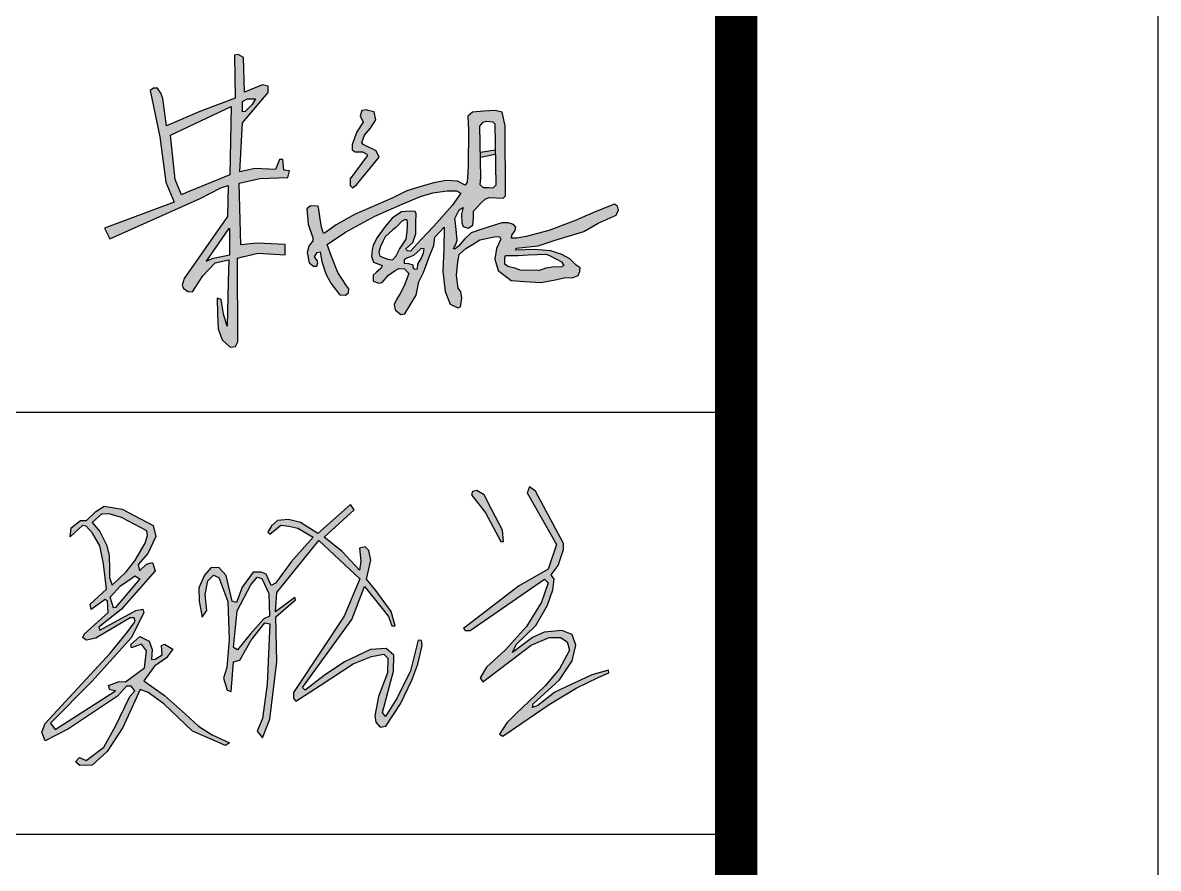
# Model space of a CAD drawing. Extents: x 33088 to 140010, y 13737 to 369010.
# Drawn here: x 90003 to 92693, y 299517 to 301521 of the extents above; entities that cross this region are included whole.
import ezdxf

# ---------------------------------------------------------------- set-up
doc = ezdxf.new("R2010")
doc.units = 0
doc.header["$LTSCALE"] = 1000
doc.header["$MEASUREMENT"] = 0
doc.layers.get('0').update_dxf_attribs({"linetype": 'CONTINUOUS'})
doc.layers.add('PUB_TITLE', color=4, linetype='CONTINUOUS')
doc.layers.add('TEL_TITLE', color=7, linetype='CONTINUOUS')

msp = doc.modelspace()

# ---------------------------------------------------------------- hatches: boundary and pattern name
h = msp.add_hatch(color=7)
h.paths.add_polyline_path([(90516.6, 301141.2), (90564.9, 301151.9), (90631.2, 301154.3), (90635.7, 301170), (90622.2, 301171.9), (90619.6, 301196.6), (90611.8, 301196.8), (90601.9, 301173.2), (90554.4, 301175.9), (90517.5, 301168.1), (90524.3, 301283.8), (90584.8, 301355.9), (90585.1, 301370.8), (90571.4, 301374.1), (90538.2, 301360.5), (90528.8, 301356.9), (90526.3, 301438.7), (90514.1, 301445.9), (90504.9, 301444.2), (90506.4, 301342.7), (90422.7, 301311.1), (90349.6, 301279.1), (90343.8, 301277.1), (90335.4, 301341.4), (90330.3, 301354), (90322.5, 301365.7), (90313.4, 301366.4), (90305.7, 301360.5), (90328.3, 301251), (90342.8, 301143.3), (90362.3, 301096), (90197.3, 301034.2), (90209.8, 301008.6), (90424.1, 301104.5), (90472.9, 301129.7), (90490.2, 301135.5), (90488.2, 301061.6), (90385.6, 300915), (90381.4, 300899), (90384.2, 300891), (90395.2, 300884.2), (90405.6, 300883.3), (90429.8, 300921.4), (90459.2, 300952), (90491.6, 300959), (90489.8, 300906.8), (90488.1, 300801.9), (90479.2, 300830.7), (90473.8, 300865.2), (90464.3, 300868), (90465.2, 300831.3), (90466.2, 300795.3), (90476.2, 300769.7), (90494.7, 300751.9), (90507.3, 300754.1), (90513, 300765.2), (90512.4, 300963.5), (90524.1, 300966), (90561.4, 300975), (90625.3, 300971.4), (90625.3, 300995.3), (90558.6, 300999), (90520.4, 300994.9)])
h.paths.add_polyline_path([(90494.1, 301160.6), (90391.5, 301118.8), (90379.8, 301113), (90364.6, 301149.7), (90353.4, 301254.7), (90497.2, 301322.3)], flags=16)
h.paths.add_polyline_path([(90494.1, 301032.3), (90494.1, 300971.1), (90454.6, 300963.2), (90438.1, 300955.7), (90490.6, 301032.3)], flags=16)
h.paths.add_polyline_path([(90524.3, 301310), (90524.3, 301334.4), (90536.1, 301340.9), (90555.1, 301340.9), (90546.8, 301327.5), (90530.2, 301310.4)], flags=16)
h = msp.add_hatch(color=7)
h.paths.add_polyline_path([(91107.8, 301107.1), (91141.5, 301105.1), (91147.3, 301110.9), (91146.1, 301277), (91139.1, 301309.4), (91123, 301313), (91095.9, 301311.7), (91068.9, 301308.9), (91057.5, 301299.8), (91059.4, 301267.5), (91058.9, 301180.5), (91056.2, 301143.2), (91051.4, 301136.3), (91033.7, 301145.7), (91006.1, 301147.2), (90977.4, 301141.7), (90952, 301134.5), (90913.6, 301122.5), (90879.9, 301105.8), (90789.1, 301067), (90745.9, 301042.2), (90721, 301023.8), (90715.9, 301021.9), (90711.2, 301037), (90708.3, 301056.6), (90705.2, 301078.3), (90703.4, 301086.5), (90685, 301086.9), (90676.3, 301080.1), (90679.5, 301043.5), (90691, 301011.3), (90690.8, 301004.4), (90681.3, 300991.5), (90677.1, 300976.7), (90682.4, 300952.3), (90692.2, 300943.9), (90699.8, 300944.5), (90702.6, 300952), (90700.9, 300957.9), (90694.8, 300966.1), (90701.3, 300976.4), (90708.1, 300977.8), (90711.7, 300955), (90721.8, 300925.9), (90733.3, 300904.1), (90745.6, 300887), (90754.9, 300876.4), (90768.4, 300875.7), (90775.3, 300881.2), (90775.7, 300890.4), (90770.8, 300897.3), (90750.2, 300929), (90735.3, 300967.2), (90725, 300995.2), (90767.9, 301025), (90837.7, 301062.9), (90902.6, 301091.3), (90945.5, 301109.4), (90974.9, 301117.9), (91009.3, 301122.8), (91031.3, 301122.8), (91041.2, 301117.5), (91020.6, 301087.8), (90977.4, 301038.9), (90946.2, 301006.6), (90921.7, 300980), (90914.9, 300980.3), (90912.8, 300982.6), (90912.1, 300985.9), (90927.3, 301000.6), (90934.3, 301020.7), (90935, 301047.5), (90935.1, 301068.4), (90932.8, 301073.6), (90920.9, 301074.6), (90900.6, 301073.2), (90878.9, 301057.9), (90861.8, 301037.8), (90843, 301012), (90833.4, 300994), (90830.9, 300982.5), (90829.9, 300966.7), (90834.7, 300953.3), (90844.5, 300949.6), (90855.2, 300946), (90852.8, 300939.2), (90840.4, 300928.8), (90833.4, 300923.1), (90833.9, 300908.5), (90847.3, 300903.5), (90854.6, 300905.8), (90870.3, 300923.2), (90885.7, 300933.9), (90894.7, 300938.6), (90907.9, 300937.9), (90918.1, 300926.4), (90907.4, 300897.8), (90897.9, 300879.4), (90888.7, 300865), (90883.2, 300853), (90885.7, 300841), (90898.9, 300829.8), (90908.9, 300831.1), (90935.5, 300875.7), (90941.4, 300906.8), (90953.1, 300928.8), (90967.1, 300967.9), (90977.4, 300993.4), (90979.6, 301012.6), (91002, 301036.3), (91001.1, 300984.9), (90998.4, 300932.5), (91004.4, 300884.2), (91016.3, 300854.2), (91034.4, 300845.7), (91040.7, 300848), (91043.5, 300868.3), (91041.2, 300883), (91034.7, 300892.2), (91031, 300922.2), (91033.9, 300954.8), (91037.5, 300971.8), (91052.9, 300985.8), (91072.5, 300997.6), (91086, 301006.3), (91120.5, 301013.6), (91132.5, 301014.7), (91136.4, 301008.4), (91126.1, 300986.4), (91122.2, 300960.6), (91129.6, 300933.7), (91160.5, 300910.3), (91192.4, 300907.8), (91231.7, 300905.7), (91268.9, 300912.4), (91285.2, 300916.4), (91307.5, 300917.4), (91318.9, 300922), (91323.1, 300931.6), (91323.6, 300940.4), (91314.4, 300946.8), (91299.5, 300961.9), (91280.2, 300971.5), (91254.3, 300980.9), (91214.7, 300983.3), (91171.8, 300981.7), (91172.1, 300986.7), (91224.2, 300992.4), (91264.5, 301005.6), (91332.4, 301026.1), (91366.2, 301046.2), (91409.1, 301065), (91415.1, 301076.9), (91412.4, 301086.7), (91405.6, 301091.1), (91359.1, 301072.8), (91310.3, 301051.3), (91249.8, 301029), (91196.1, 301014.2), (91172.8, 301010.6), (91161.2, 301010.2), (91162.3, 301018), (91170.3, 301029.1), (91171.6, 301036.4), (91165.7, 301042.6), (91154.4, 301047), (91138.6, 301047), (91090.8, 301031.5), (91066.1, 301023.5), (91050.2, 301008), (91036.1, 300991.9), (91027.7, 300985.4), (91024.2, 300985.6), (91025.6, 300989.2), (91028.7, 300994.2), (91031.3, 301001.4), (91032.9, 301005.5), (91029.6, 301038.8), (91027.4, 301057.2), (91037.1, 301077.6), (91046.5, 301083.1), (91042.8, 301067.7), (91043.3, 301047), (91046.8, 301038.5), (91059, 301034.1), (91070, 301041.3), (91071, 301057.7), (91071, 301074.7), (91088.9, 301093.1), (91098.6, 301103.1)])
h.paths.add_polyline_path([(91087.1, 301137.3), (91088.8, 301153.8), (91086.2, 301275.7), (91094.2, 301285.8), (91101.8, 301287.8), (91117.3, 301286.5), (91121.9, 301281.2), (91123.9, 301136.2), (91117.4, 301129.1), (91108.4, 301130), (91095.2, 301129.7)], flags=16)
h.paths.add_polyline_path([(91146.7, 300969.4), (91176.8, 300969.8), (91200.9, 300971.4), (91221.7, 300971.6), (91243, 300972.4), (91251.5, 300969.4), (91267.6, 300960.9), (91280, 300954.1), (91285.4, 300945.8), (91279.5, 300942.2), (91258.2, 300942.1), (91242.4, 300939.7), (91227.4, 300933.6), (91182.1, 300935), (91169.1, 300939.7), (91153, 300943.4), (91145.3, 300948.9), (91145.5, 300963.7)], flags=16)
h.paths.add_polyline_path([(90915, 301050.6), (90915.3, 301038.6), (90913.8, 301026.2), (90911.8, 301008.5), (90905.8, 300998.7), (90895.8, 300984.8), (90888.1, 300968.4), (90879.7, 300959.4), (90868.4, 300960.4), (90849.5, 300967.9), (90846.8, 300977.2), (90851.2, 300990.8), (90856.2, 301002.3), (90862, 301014), (90880, 301030.4), (90886.5, 301035.1), (90892.7, 301041.6), (90900.9, 301049.8), (90908, 301053.6), (90913.6, 301053.8)], flags=16)
h.paths.add_polyline_path([(90954.2, 300985.2), (90952.5, 300976), (90947.8, 300963.7), (90939.4, 300949.1), (90938.7, 300938), (90932.4, 300936.8), (90929, 300938.5), (90927.8, 300942.3), (90927.3, 300947.4), (90917.7, 300950.3), (90907.4, 300951.6), (90906.8, 300955.1), (90907.3, 300959.1), (90913.3, 300962.9), (90929, 300969.2), (90946.3, 300985.3), (90948.1, 300986.4)], flags=16)
for points in [[(90847.6, 301202.4), (90840.6, 301217.8), (90810, 301232.4), (90806.8, 301237.4), (90813.3, 301254.6), (90827.2, 301271.3), (90839.9, 301290.8), (90836.3, 301309.6), (90822, 301313), (90818.9, 301315), (90806.7, 301313.5), (90803.2, 301300.6), (90809.7, 301285.4), (90795.2, 301262.5), (90783.5, 301232.6), (90783.6, 301219.8), (90791.3, 301214.8), (90808.1, 301214.8), (90818.4, 301209.6), (90819.8, 301205.6), (90779.5, 301151.5), (90779, 301135.3), (90785, 301129.8), (90794.2, 301136.6)], [(91122.8, 301219.9), (91087.5, 301214.7), (91087.8, 301202), (91122.9, 301208.7)]]:
    msp.add_hatch(color=7).paths.add_polyline_path(points)
h = msp.add_hatch(color=256)
h.paths.add_polyline_path([(91218.3, 300410.6), (91203.9, 300421.5), (91198.6, 300407), (91267.8, 300284.7), (91248, 300225.7), (91177.7, 300185.7), (91047.5, 300085.7), (91051.9, 300080.3), (91063, 300080.8), (91239.2, 300202.2), (91248.4, 300194), (91232.4, 300148), (91196.6, 300090.5), (91146.7, 300035.1), (91102.1, 299994), (91086.7, 299968.4), (91093, 299959.2), (91157.8, 300008), (91208.2, 300046), (91250.9, 300063.7), (91277, 300063.7), (91293.5, 300054.1), (91298.3, 300033.7), (91274.6, 299989.7), (91240.7, 299949.4), (91202, 299912.2), (91171.4, 299882.8), (91150, 299862.2), (91133.2, 299835.3), (91141, 299830.5), (91186, 299860.9), (91250.9, 299904.9), (91314.5, 299943.9), (91366.7, 299969.4), (91391.8, 299980.2), (91390.8, 299986.3), (91351.5, 299975.8), (91263.7, 299934.8), (91223.6, 299903), (91211.4, 299897.9), (91212.8, 299907), (91274.8, 299963.9), (91304.7, 300009), (91313.9, 300046.1), (91305.1, 300070.8), (91280.7, 300080.7), (91238.6, 300076.9), (91210.8, 300063.7), (91176.2, 300038), (91163.3, 300028.3), (91172.1, 300047.5), (91218.9, 300092.5), (91246.8, 300140.8), (91259, 300177), (91262.7, 300202.4), (91255.2, 300212.3), (91272.2, 300234.8), (91284.8, 300272.4), (91284.1, 300287)])
h.paths.add_polyline_path([(91079, 300412.4), (91068.6, 300410.5), (91066.4, 300402.2), (91099.7, 300359.6), (91135.7, 300291.5), (91142.4, 300291.5), (91139.6, 300318.5), (91114.6, 300366.6), (91096.2, 300402)], flags=17)
h.paths.add_polyline_path([(90542.4, 300071.7), (90512.6, 300034.5), (90502.9, 300040), (90511.5, 300127.5), (90544, 300188.8), (90558.7, 300206.7), (90569.7, 300203.6), (90586.4, 300168.1), (90588.2, 300114.6), (90575, 300108.2)], flags=16)
h.paths.add_polyline_path([(90421.2, 300149.9), (90428.4, 300112.1), (90439.7, 300127.9), (90435.3, 300166), (90442.2, 300198.1), (90455.6, 300211.9), (90467.9, 300206), (90489.2, 300149.1), (90492.7, 300059.2), (90487.2, 299993.2), (90479.3, 299968), (90487.7, 299939.3), (90497.6, 299936.4), (90503.1, 300006.6), (90517.4, 300010), (90544.6, 300058), (90576.8, 300098.5), (90589.1, 300096.5), (90582.7, 299953.2), (90571.8, 299872.4), (90558.5, 299842.2), (90571.8, 299825.9), (90589.1, 299870.9), (90605.5, 300006.6), (90603.1, 300112.8), (90649.9, 300153), (90647.9, 300159.2), (90602.1, 300125.3), (90605.2, 300170.6), (90704.7, 300293.8), (90802, 300202.8), (90765.1, 300114.8), (90715.4, 300039.9), (90644.9, 299933.7), (90645, 299919.7), (90650.3, 299912.8), (90707.7, 299950.3), (90786.3, 300001.5), (90829.7, 300018.7), (90858.9, 300024.8), (90868.1, 300015.3), (90867.3, 299980.1), (90846.3, 299924.1), (90837.5, 299878.3), (90839.8, 299863.4), (90850.5, 299851.9), (90863.5, 299854.2), (90898.3, 299907), (90925.5, 299963.2), (90939.5, 300000.5), (90949.3, 300045.3), (90947.8, 300057), (90940.6, 300057.7), (90921.8, 299985.4), (90890.1, 299921.4), (90862.6, 299877.2), (90855.4, 299886.6), (90881.8, 299984.3), (90882.2, 300021.9), (90864.1, 300037.7), (90827.6, 300035.9), (90766.1, 300006.5), (90717.5, 299973.7), (90672.3, 299939.5), (90666, 299945.6), (90783.1, 300106.7), (90813.1, 300184.8), (90851.5, 300136.8), (90869.6, 300114.2), (90877.7, 300091.4), (90886, 300091.4), (90876.4, 300125.8), (90839.6, 300175.8), (90817.6, 300202.4), (90827.7, 300247.3), (90823.5, 300270.5), (90814.4, 300278.8), (90801.5, 300275.9), (90804.4, 300244.8), (90801.5, 300223.6), (90759.9, 300267.6), (90717.3, 300301.9), (90788.7, 300366.5), (90779.6, 300379.3), (90702.5, 300310.5), (90661.8, 300336.9), (90633, 300343.7), (90607.4, 300341.2), (90592.7, 300329), (90584, 300313.5), (90589.1, 300308.8), (90605.3, 300322.1), (90615.2, 300330.3), (90633.7, 300328.3), (90655.3, 300323.1), (90691.6, 300302.1), (90639.1, 300243.8), (90611.6, 300205.7), (90602.2, 300192.8), (90591.9, 300187.5), (90580.5, 300213.8), (90568.4, 300219.1), (90549.5, 300219.1), (90523.7, 300183.7), (90509.6, 300147.1), (90500, 300150.1), (90485.5, 300211.2), (90468.9, 300229.3), (90450.2, 300229.6), (90434.1, 300211.9), (90420.4, 300181.4)])
h.paths.add_polyline_path([(90218.5, 300134.1), (90210.3, 300159.3), (90235.3, 300186.8), (90260.1, 300204.1), (90269.4, 300210.6), (90280.6, 300202.8), (90223.3, 300135.1)], flags=16)
h.paths.add_polyline_path([(90209.4, 300206.2), (90215.2, 300188.4), (90248.7, 300219.5), (90269.1, 300245.4), (90293.6, 300287.9), (90299, 300306.1), (90297.3, 300317.1), (90237.4, 300348.5), (90210.5, 300356.6), (90190.9, 300357.1), (90175.7, 300343.9), (90167.7, 300337), (90186.4, 300315.2), (90201.9, 300283.5), (90208.5, 300259), (90209.3, 300226.2)], flags=16)
h.paths.add_polyline_path([(90145, 300329.2), (90115.8, 300302.7), (90118.5, 300324.3), (90140.7, 300341.3), (90154.6, 300341.7), (90176.5, 300362.4), (90196.3, 300375), (90238.8, 300367.9), (90312.2, 300329.8), (90318.6, 300303.7), (90299.5, 300263.2), (90277.3, 300237.4), (90280.5, 300222), (90296.8, 300238.2), (90311, 300242.2), (90316.9, 300222), (90236.7, 300130.8), (90184.1, 300088.3), (90186.3, 300081.8), (90271.7, 300128.2), (90287.9, 300131.2), (90290.1, 300123.3), (90261, 300063.9), (90167.5, 299960.1), (90069.1, 299860.7), (90080.7, 299846.4), (90223.6, 299937.5), (90209.9, 299940.3), (90206.6, 299950.7), (90231.8, 299959.5), (90247.2, 299959), (90291.8, 299991.9), (90296.7, 300032.6), (90284.6, 300048.5), (90261.5, 300039.7), (90259.3, 300047.4), (90281.3, 300066.1), (90302.8, 300055.1), (90310.5, 300035.9), (90308.3, 300012.2), (90317.1, 300012.8), (90334.1, 300023.2), (90331.9, 300045.2), (90339.1, 300048.5), (90359.4, 300036.4), (90344, 300015.5), (90316, 299996.3), (90290.1, 299961.2), (90339.6, 299926.6), (90389.1, 299882.1), (90420.1, 299854.2), (90452.4, 299833), (90493.7, 299814.8), (90483.8, 299808.2), (90405.7, 299841.7), (90338.1, 299906.6), (90300.7, 299934), (90281.5, 299941.2), (90240.8, 299850.5), (90203.4, 299794), (90167.9, 299761.2), (90138.7, 299760.4), (90128.7, 299769.6), (90138.3, 299779.6), (90153.7, 299772.7), (90195.3, 299803.9), (90223.1, 299853.8), (90257, 299924.2), (90269.3, 299937.3), (90260, 299948.4), (90249.3, 299948.8), (90228.1, 299925.3), (90111.7, 299848), (90056.7, 299819.5), (90048.6, 299839.5), (90056.3, 299860.3), (90211.5, 300027.9), (90252.7, 300078.5), (90265.4, 300095.6), (90270.1, 300101.9), (90267.5, 300110.5), (90258.4, 300110.9), (90177, 300062.6), (90154.6, 300057.5), (90145.8, 300062.9), (90148.9, 300072), (90206, 300123.2), (90204, 300151.2), (90199, 300154.5), (90165.6, 300130.2), (90163.6, 300143.2), (90202, 300178.5), (90195.2, 300238.6), (90186.1, 300281.2), (90169.1, 300311.3), (90153.5, 300328.3)])

# ---------------------------------------------------------------- linework, layer by layer
for p, q in [((91068.6, 300410.5), (91066.4, 300402.2)), ((91079, 300412.4), (91068.6, 300410.5)), ((91096.2, 300402), (91079, 300412.4)), ((91203.9, 300421.5), (91198.6, 300407)), ((91198.6, 300407), (91267.8, 300284.7)), ((91218.3, 300410.6), (91203.9, 300421.5)), ((91284.1, 300287), (91218.3, 300410.6)), ((90779.6, 300379.3), (90702.5, 300310.5)), ((90788.7, 300366.5), (90779.6, 300379.3)), ((91066.4, 300402.2), (91099.7, 300359.6)), ((91114.6, 300366.6), (91096.2, 300402)), ((90154.6, 300341.7), (90176.5, 300362.4)), ((90190.9, 300357.1), (90175.7, 300343.9)), ((90176.5, 300362.4), (90196.3, 300375)), ((90210.5, 300356.6), (90190.9, 300357.1)), ((90196.3, 300375), (90238.8, 300367.9)), ((90237.4, 300348.5), (90210.5, 300356.6)), ((90238.8, 300367.9), (90312.2, 300329.8)), ((90717.3, 300301.9), (90788.7, 300366.5)), ((91099.7, 300359.6), (91135.7, 300291.5)), ((91139.6, 300318.5), (91114.6, 300366.6)), ((90145, 300329.2), (90115.8, 300302.7)), ((90115.8, 300302.7), (90118.5, 300324.3)), ((90118.5, 300324.3), (90140.7, 300341.3)), ((90140.7, 300341.3), (90154.6, 300341.7)), ((90153.5, 300328.3), (90145, 300329.2)), ((90169.1, 300311.3), (90153.5, 300328.3)), ((90175.7, 300343.9), (90167.7, 300337)), ((90167.7, 300337), (90186.4, 300315.2)), ((90297.3, 300317.1), (90237.4, 300348.5)), ((90312.2, 300329.8), (90318.6, 300303.7)), ((90592.7, 300329), (90584, 300313.5)), ((90607.4, 300341.2), (90592.7, 300329)), ((90605.3, 300322.1), (90615.2, 300330.3)), ((90633, 300343.7), (90607.4, 300341.2)), ((90615.2, 300330.3), (90633.7, 300328.3)), ((90661.8, 300336.9), (90633, 300343.7)), ((90633.7, 300328.3), (90655.3, 300323.1)), ((90702.5, 300310.5), (90661.8, 300336.9)), ((90186.1, 300281.2), (90169.1, 300311.3)), ((90186.4, 300315.2), (90201.9, 300283.5)), ((90293.6, 300287.9), (90299, 300306.1)), ((90299, 300306.1), (90297.3, 300317.1)), ((90318.6, 300303.7), (90299.5, 300263.2)), ((90584, 300313.5), (90589.1, 300308.8)), ((90589.1, 300308.8), (90605.3, 300322.1)), ((90691.6, 300302.1), (90639.1, 300243.8)), ((90655.3, 300323.1), (90691.6, 300302.1)), ((90759.9, 300267.6), (90717.3, 300301.9)), ((91142.4, 300291.5), (91139.6, 300318.5)), ((90195.2, 300238.6), (90186.1, 300281.2)), ((90201.9, 300283.5), (90208.5, 300259)), ((90269.1, 300245.4), (90293.6, 300287.9)), ((90605.2, 300170.6), (90704.7, 300293.8)), ((90704.7, 300293.8), (90802, 300202.8)), ((90814.4, 300278.8), (90801.5, 300275.9)), ((90801.5, 300275.9), (90804.4, 300244.8)), ((90823.5, 300270.5), (90814.4, 300278.8)), ((90827.7, 300247.3), (90823.5, 300270.5)), ((91135.7, 300291.5), (91142.4, 300291.5)), ((91267.8, 300284.7), (91248, 300225.7)), ((91272.2, 300234.8), (91284.8, 300272.4)), ((91284.8, 300272.4), (91284.1, 300287)), ((90208.5, 300259), (90209.3, 300226.2)), ((90248.7, 300219.5), (90269.1, 300245.4)), ((90299.5, 300263.2), (90277.3, 300237.4)), ((90639.1, 300243.8), (90611.6, 300205.7)), ((90801.5, 300223.6), (90759.9, 300267.6)), ((90804.4, 300244.8), (90801.5, 300223.6)), ((90817.6, 300202.4), (90827.7, 300247.3)), ((90202, 300178.5), (90195.2, 300238.6)), ((90209.3, 300226.2), (90209.4, 300206.2)), ((90215.2, 300188.4), (90248.7, 300219.5)), ((90316.9, 300222), (90236.7, 300130.8)), ((90277.3, 300237.4), (90280.5, 300222)), ((90280.5, 300222), (90296.8, 300238.2)), ((90296.8, 300238.2), (90311, 300242.2)), ((90311, 300242.2), (90316.9, 300222)), ((90450.2, 300229.6), (90434.1, 300211.9)), ((90468.9, 300229.3), (90450.2, 300229.6)), ((90485.5, 300211.2), (90468.9, 300229.3)), ((90549.5, 300219.1), (90523.7, 300183.7)), ((90568.4, 300219.1), (90549.5, 300219.1)), ((90580.5, 300213.8), (90568.4, 300219.1)), ((91248, 300225.7), (91177.7, 300185.7)), ((91255.2, 300212.3), (91272.2, 300234.8)), ((90209.4, 300206.2), (90215.2, 300188.4)), ((90280.6, 300202.8), (90223.3, 300135.1)), ((90235.3, 300186.8), (90260.1, 300204.1)), ((90260.1, 300204.1), (90269.4, 300210.6)), ((90269.4, 300210.6), (90280.6, 300202.8)), ((90434.1, 300211.9), (90420.4, 300181.4)), ((90435.3, 300166), (90442.2, 300198.1)), ((90442.2, 300198.1), (90455.6, 300211.9)), ((90455.6, 300211.9), (90467.9, 300206)), ((90467.9, 300206), (90489.2, 300149.1)), ((90500, 300150.1), (90485.5, 300211.2)), ((90544, 300188.8), (90558.7, 300206.7)), ((90558.7, 300206.7), (90569.7, 300203.6)), ((90569.7, 300203.6), (90586.4, 300168.1)), ((90591.9, 300187.5), (90580.5, 300213.8)), ((90602.2, 300192.8), (90591.9, 300187.5)), ((90611.6, 300205.7), (90602.2, 300192.8)), ((90802, 300202.8), (90765.1, 300114.8)), ((90839.6, 300175.8), (90817.6, 300202.4)), ((91063, 300080.8), (91239.2, 300202.2)), ((91248.4, 300194), (91232.4, 300148)), ((91239.2, 300202.2), (91248.4, 300194)), ((91262.7, 300202.4), (91255.2, 300212.3)), ((91259, 300177), (91262.7, 300202.4)), ((90163.6, 300143.2), (90202, 300178.5)), ((90210.3, 300159.3), (90235.3, 300186.8)), ((90420.4, 300181.4), (90421.2, 300149.9)), ((90439.7, 300127.9), (90435.3, 300166)), ((90523.7, 300183.7), (90509.6, 300147.1)), ((90511.5, 300127.5), (90544, 300188.8)), ((90586.4, 300168.1), (90588.2, 300114.6)), ((90602.1, 300125.3), (90605.2, 300170.6)), ((90783.1, 300106.7), (90813.1, 300184.8)), ((90813.1, 300184.8), (90851.5, 300136.8)), ((90876.4, 300125.8), (90839.6, 300175.8)), ((91177.7, 300185.7), (91047.5, 300085.7)), ((91246.8, 300140.8), (91259, 300177)), ((90165.6, 300130.2), (90163.6, 300143.2)), ((90199, 300154.5), (90165.6, 300130.2)), ((90204, 300151.2), (90199, 300154.5)), ((90206, 300123.2), (90204, 300151.2)), ((90218.5, 300134.1), (90210.3, 300159.3)), ((90421.2, 300149.9), (90428.4, 300112.1)), ((90489.2, 300149.1), (90492.7, 300059.2)), ((90509.6, 300147.1), (90500, 300150.1)), ((90647.9, 300159.2), (90602.1, 300125.3)), ((90603.1, 300112.8), (90649.9, 300153)), ((90649.9, 300153), (90647.9, 300159.2)), ((90851.5, 300136.8), (90869.6, 300114.2)), ((91232.4, 300148), (91196.6, 300090.5)), ((91218.9, 300092.5), (91246.8, 300140.8)), ((90148.9, 300072), (90206, 300123.2)), ((90258.4, 300110.9), (90177, 300062.6)), ((90236.7, 300130.8), (90184.1, 300088.3)), ((90186.3, 300081.8), (90271.7, 300128.2)), ((90223.3, 300135.1), (90218.5, 300134.1)), ((90267.5, 300110.5), (90258.4, 300110.9)), ((90290.1, 300123.3), (90261, 300063.9)), ((90270.1, 300101.9), (90267.5, 300110.5)), ((90271.7, 300128.2), (90287.9, 300131.2)), ((90287.9, 300131.2), (90290.1, 300123.3)), ((90428.4, 300112.1), (90439.7, 300127.9)), ((90502.9, 300040), (90511.5, 300127.5)), ((90588.2, 300114.6), (90575, 300108.2)), ((90605.5, 300006.6), (90603.1, 300112.8)), ((90765.1, 300114.8), (90715.4, 300039.9)), ((90869.6, 300114.2), (90877.7, 300091.4)), ((90886, 300091.4), (90876.4, 300125.8)), ((90184.1, 300088.3), (90186.3, 300081.8)), ((90252.7, 300078.5), (90265.4, 300095.6)), ((90265.4, 300095.6), (90270.1, 300101.9)), ((90575, 300108.2), (90542.4, 300071.7)), ((90544.6, 300058), (90576.8, 300098.5)), ((90576.8, 300098.5), (90589.1, 300096.5)), ((90589.1, 300096.5), (90582.7, 299953.2)), ((90666, 299945.6), (90783.1, 300106.7)), ((90877.7, 300091.4), (90886, 300091.4)), ((91047.5, 300085.7), (91051.9, 300080.3)), ((91196.6, 300090.5), (91146.7, 300035.1)), ((91172.1, 300047.5), (91218.9, 300092.5)), ((90145.8, 300062.9), (90148.9, 300072)), ((90154.6, 300057.5), (90145.8, 300062.9)), ((90177, 300062.6), (90154.6, 300057.5)), ((90261, 300063.9), (90167.5, 299960.1)), ((90211.5, 300027.9), (90252.7, 300078.5)), ((90259.3, 300047.4), (90281.3, 300066.1)), ((90281.3, 300066.1), (90302.8, 300055.1)), ((90302.8, 300055.1), (90310.5, 300035.9)), ((90492.7, 300059.2), (90487.2, 299993.2)), ((90542.4, 300071.7), (90512.6, 300034.5)), ((90517.4, 300010), (90544.6, 300058)), ((90940.6, 300057.7), (90921.8, 299985.4)), ((90947.8, 300057), (90940.6, 300057.7)), ((90949.3, 300045.3), (90947.8, 300057)), ((91051.9, 300080.3), (91063, 300080.8)), ((91210.8, 300063.7), (91176.2, 300038)), ((91208.2, 300046), (91250.9, 300063.7)), ((91238.6, 300076.9), (91210.8, 300063.7)), ((91280.7, 300080.7), (91238.6, 300076.9)), ((91250.9, 300063.7), (91277, 300063.7)), ((91277, 300063.7), (91293.5, 300054.1)), ((91305.1, 300070.8), (91280.7, 300080.7)), ((91313.9, 300046.1), (91305.1, 300070.8)), ((90056.3, 299860.3), (90211.5, 300027.9)), ((90261.5, 300039.7), (90259.3, 300047.4)), ((90284.6, 300048.5), (90261.5, 300039.7)), ((90261.5, 300039.7), (90261.5, 300039.7)), ((90296.7, 300032.6), (90284.6, 300048.5)), ((90291.8, 299991.9), (90296.7, 300032.6)), ((90310.5, 300035.9), (90308.3, 300012.2)), ((90331.9, 300045.2), (90339.1, 300048.5)), ((90334.1, 300023.2), (90331.9, 300045.2)), ((90339.1, 300048.5), (90359.4, 300036.4)), ((90359.4, 300036.4), (90344, 300015.5)), ((90512.6, 300034.5), (90502.9, 300040)), ((90715.4, 300039.9), (90644.9, 299933.7)), ((90827.6, 300035.9), (90766.1, 300006.5)), ((90864.1, 300037.7), (90827.6, 300035.9)), ((90882.2, 300021.9), (90864.1, 300037.7)), ((90939.5, 300000.5), (90949.3, 300045.3)), ((91146.7, 300035.1), (91102.1, 299994)), ((91157.8, 300008), (91208.2, 300046)), ((91163.3, 300028.3), (91172.1, 300047.5)), ((91176.2, 300038), (91163.3, 300028.3)), ((91298.3, 300033.7), (91274.6, 299989.7)), ((91293.5, 300054.1), (91298.3, 300033.7)), ((91304.7, 300009), (91313.9, 300046.1)), ((90308.3, 300012.2), (90317.1, 300012.8)), ((90344, 300015.5), (90316, 299996.3)), ((90317.1, 300012.8), (90334.1, 300023.2)), ((90497.6, 299936.4), (90503.1, 300006.6)), ((90503.1, 300006.6), (90517.4, 300010)), ((90589.1, 299870.9), (90605.5, 300006.6)), ((90707.7, 299950.3), (90786.3, 300001.5)), ((90766.1, 300006.5), (90717.5, 299973.7)), ((90786.3, 300001.5), (90829.7, 300018.7)), ((90829.7, 300018.7), (90858.9, 300024.8)), ((90858.9, 300024.8), (90868.1, 300015.3)), ((90868.1, 300015.3), (90867.3, 299980.1)), ((90881.8, 299984.3), (90882.2, 300021.9)), ((91093, 299959.2), (91157.8, 300008)), ((91274.8, 299963.9), (91304.7, 300009)), ((90247.2, 299959), (90291.8, 299991.9)), ((90316, 299996.3), (90290.1, 299961.2)), ((90487.2, 299993.2), (90479.3, 299968)), ((90717.5, 299973.7), (90672.3, 299939.5)), ((90867.3, 299980.1), (90846.3, 299924.1)), ((90855.4, 299886.6), (90881.8, 299984.3)), ((90921.8, 299985.4), (90890.1, 299921.4)), ((90925.5, 299963.2), (90939.5, 300000.5)), ((91102.1, 299994), (91086.7, 299968.4)), ((91274.6, 299989.7), (91240.7, 299949.4)), ((91351.5, 299975.8), (91263.7, 299934.8)), ((91390.8, 299986.3), (91351.5, 299975.8)), ((91366.7, 299969.4), (91391.8, 299980.2)), ((91391.8, 299980.2), (91390.8, 299986.3)), ((90167.5, 299960.1), (90069.1, 299860.7)), ((90206.6, 299950.7), (90231.8, 299959.5)), ((90209.9, 299940.3), (90206.6, 299950.7)), ((90249.3, 299948.8), (90228.1, 299925.3)), ((90231.8, 299959.5), (90247.2, 299959)), ((90260, 299948.4), (90249.3, 299948.8)), ((90269.3, 299937.3), (90260, 299948.4)), ((90290.1, 299961.2), (90339.6, 299926.6)), ((90479.3, 299968), (90487.7, 299939.3)), ((90582.7, 299953.2), (90571.8, 299872.4)), ((90650.3, 299912.8), (90707.7, 299950.3)), ((90898.3, 299907), (90925.5, 299963.2)), ((91086.7, 299968.4), (91093, 299959.2)), ((91240.7, 299949.4), (91202, 299912.2)), ((91212.8, 299907), (91274.8, 299963.9)), ((91314.5, 299943.9), (91366.7, 299969.4)), ((90080.7, 299846.4), (90223.6, 299937.5)), ((90228.1, 299925.3), (90111.7, 299848)), ((90223.6, 299937.5), (90209.9, 299940.3)), ((90223.1, 299853.8), (90257, 299924.2)), ((90281.5, 299941.2), (90240.8, 299850.5)), ((90257, 299924.2), (90269.3, 299937.3)), ((90300.7, 299934), (90281.5, 299941.2)), ((90338.1, 299906.6), (90300.7, 299934)), ((90339.6, 299926.6), (90389.1, 299882.1)), ((90487.7, 299939.3), (90497.6, 299936.4)), ((90644.9, 299933.7), (90645, 299919.7)), ((90672.3, 299939.5), (90666, 299945.6)), ((90846.3, 299924.1), (90837.5, 299878.3)), ((90890.1, 299921.4), (90862.6, 299877.2)), ((91263.7, 299934.8), (91223.6, 299903)), ((91250.9, 299904.9), (91314.5, 299943.9)), ((90405.7, 299841.7), (90338.1, 299906.6)), ((90645, 299919.7), (90650.3, 299912.8)), ((90863.5, 299854.2), (90898.3, 299907)), ((91202, 299912.2), (91171.4, 299882.8)), ((91186, 299860.9), (91250.9, 299904.9)), ((91211.4, 299897.9), (91212.8, 299907)), ((91223.6, 299903), (91211.4, 299897.9)), ((90389.1, 299882.1), (90420.1, 299854.2)), ((90571.8, 299872.4), (90558.5, 299842.2)), ((90571.8, 299825.9), (90589.1, 299870.9)), ((90837.5, 299878.3), (90839.8, 299863.4)), ((90862.6, 299877.2), (90855.4, 299886.6)), ((91171.4, 299882.8), (91150, 299862.2)), ((90048.6, 299839.5), (90056.3, 299860.3)), ((90056.7, 299819.5), (90048.6, 299839.5)), ((90111.7, 299848), (90056.7, 299819.5)), ((90069.1, 299860.7), (90080.7, 299846.4)), ((90195.3, 299803.9), (90223.1, 299853.8)), ((90240.8, 299850.5), (90203.4, 299794)), ((90483.8, 299808.2), (90405.7, 299841.7)), ((90420.1, 299854.2), (90452.4, 299833)), ((90558.5, 299842.2), (90571.8, 299825.9)), ((90839.8, 299863.4), (90850.5, 299851.9)), ((90850.5, 299851.9), (90863.5, 299854.2)), ((91150, 299862.2), (91133.2, 299835.3)), ((91141, 299830.5), (91186, 299860.9)), ((90452.4, 299833), (90493.7, 299814.8)), ((90493.7, 299814.8), (90483.8, 299808.2)), ((91133.2, 299835.3), (91141, 299830.5)), ((90153.7, 299772.7), (90195.3, 299803.9)), ((90203.4, 299794), (90167.9, 299761.2)), ((90128.7, 299769.6), (90138.3, 299779.6)), ((90138.7, 299760.4), (90128.7, 299769.6)), ((90138.3, 299779.6), (90153.7, 299772.7)), ((90167.9, 299761.2), (90138.7, 299760.4))]:
    msp.add_line(p, q)
for points in [[(90491.6, 300959), (90489.8, 300906.8), (90488.1, 300801.9), (90479.2, 300830.7), (90473.8, 300865.2), (90464.3, 300868), (90465.2, 300831.3), (90466.2, 300795.3), (90476.2, 300769.7), (90494.7, 300751.9), (90507.3, 300754.1), (90513, 300765.2), (90512.4, 300963.5), (90524.1, 300966), (90561.4, 300975), (90625.3, 300971.4), (90625.3, 300995.3), (90558.6, 300999), (90520.4, 300994.9), (90516.6, 301141.2), (90564.9, 301151.9), (90631.2, 301154.3), (90635.7, 301170), (90622.2, 301171.9), (90619.6, 301196.6), (90611.8, 301196.8), (90601.9, 301173.2), (90554.4, 301175.9), (90517.5, 301168.1), (90524.3, 301283.8), (90584.8, 301355.9), (90585.1, 301370.8), (90571.4, 301374.1), (90538.2, 301360.5), (90528.8, 301356.9), (90526.3, 301438.7), (90514.1, 301445.9), (90504.9, 301444.2), (90506.4, 301342.7), (90422.7, 301311.1), (90349.6, 301279.1), (90343.8, 301277.1), (90335.4, 301341.4), (90330.3, 301354), (90322.5, 301365.7), (90313.4, 301366.4), (90305.7, 301360.5), (90328.3, 301251), (90342.8, 301143.3), (90362.3, 301096), (90197.3, 301034.2), (90209.8, 301008.6), (90424.1, 301104.5), (90472.9, 301129.7), (90490.2, 301135.5), (90488.2, 301061.6), (90385.6, 300915), (90381.4, 300899), (90384.2, 300891), (90395.2, 300884.2), (90405.6, 300883.3), (90429.8, 300921.4), (90459.2, 300952)], [(90703.4, 301086.5), (90685, 301086.9), (90676.3, 301080.1), (90679.5, 301043.5), (90691, 301011.3), (90690.8, 301004.4), (90681.3, 300991.5), (90677.1, 300976.7), (90682.4, 300952.3), (90692.2, 300943.9), (90699.8, 300944.5), (90702.6, 300952), (90700.9, 300957.9), (90694.8, 300966.1), (90701.3, 300976.4), (90708.1, 300977.8), (90711.7, 300955), (90721.8, 300925.9), (90733.3, 300904.1), (90745.6, 300887), (90754.9, 300876.4), (90768.4, 300875.7), (90775.3, 300881.2), (90775.7, 300890.4), (90770.8, 300897.3), (90750.2, 300929), (90735.3, 300967.2), (90725, 300995.2), (90767.9, 301025), (90837.7, 301062.9), (90902.6, 301091.3), (90945.5, 301109.4), (90974.9, 301117.9), (91009.3, 301122.8), (91031.3, 301122.8), (91041.2, 301117.5), (91020.6, 301087.8), (90977.4, 301038.9), (90946.2, 301006.6), (90921.7, 300980), (90914.9, 300980.3), (90912.8, 300982.6), (90912.1, 300985.9), (90927.3, 301000.6), (90934.3, 301020.7), (90935, 301047.5), (90935.1, 301068.4), (90932.8, 301073.6), (90920.9, 301074.6), (90900.6, 301073.2), (90878.9, 301057.9), (90861.8, 301037.8), (90843, 301012), (90833.4, 300994), (90830.9, 300982.5), (90829.9, 300966.7), (90834.7, 300953.3), (90844.5, 300949.6), (90855.2, 300946), (90852.8, 300939.2), (90840.4, 300928.8), (90833.4, 300923.1), (90833.9, 300908.5), (90847.3, 300903.5), (90854.6, 300905.8), (90870.3, 300923.2), (90885.7, 300933.9), (90894.7, 300938.6), (90907.9, 300937.9), (90918.1, 300926.4), (90907.4, 300897.8), (90897.9, 300879.4), (90888.7, 300865), (90883.2, 300853), (90885.7, 300841), (90898.9, 300829.8), (90908.9, 300831.1), (90935.5, 300875.7), (90941.4, 300906.8), (90953.1, 300928.8), (90967.1, 300967.9), (90977.4, 300993.4), (90979.6, 301012.6), (91002, 301036.3), (91001.1, 300984.9), (90998.4, 300932.5), (91004.4, 300884.2), (91016.3, 300854.2), (91034.4, 300845.7), (91040.7, 300848), (91043.5, 300868.3), (91041.2, 300883), (91034.7, 300892.2), (91031, 300922.2), (91033.9, 300954.8), (91037.5, 300971.8), (91052.9, 300985.8), (91072.5, 300997.6), (91086, 301006.3), (91120.5, 301013.6), (91132.5, 301014.7), (91136.4, 301008.4), (91126.1, 300986.4), (91122.2, 300960.6), (91129.6, 300933.7), (91160.5, 300910.3), (91192.4, 300907.8), (91231.7, 300905.7), (91268.9, 300912.4), (91285.2, 300916.4), (91307.5, 300917.4), (91318.9, 300922), (91323.1, 300931.6), (91323.6, 300940.4), (91314.4, 300946.8), (91299.5, 300961.9), (91280.2, 300971.5), (91254.3, 300980.9), (91214.7, 300983.3), (91171.8, 300981.7), (91172.1, 300986.7), (91224.2, 300992.4), (91264.5, 301005.6), (91332.4, 301026.1), (91366.2, 301046.2), (91409.1, 301065), (91415.1, 301076.9), (91412.4, 301086.7), (91405.6, 301091.1), (91359.1, 301072.8), (91310.3, 301051.3), (91249.8, 301029), (91196.1, 301014.2), (91172.8, 301010.6), (91161.2, 301010.2), (91162.3, 301018), (91170.3, 301029.1), (91171.6, 301036.4), (91165.7, 301042.6), (91154.4, 301047), (91138.6, 301047), (91090.8, 301031.5), (91066.1, 301023.5), (91050.2, 301008), (91036.1, 300991.9), (91027.7, 300985.4), (91024.2, 300985.6), (91025.6, 300989.2), (91028.7, 300994.2), (91031.3, 301001.4), (91032.9, 301005.5), (91029.6, 301038.8), (91027.4, 301057.2), (91037.1, 301077.6), (91046.5, 301083.1), (91042.8, 301067.7), (91043.3, 301047), (91046.8, 301038.5), (91059, 301034.1), (91070, 301041.3), (91071, 301057.7), (91071, 301074.7), (91088.9, 301093.1), (91098.6, 301103.1), (91107.8, 301107.1), (91141.5, 301105.1), (91147.3, 301110.9), (91146.1, 301277), (91139.1, 301309.4), (91123, 301313), (91095.9, 301311.7), (91068.9, 301308.9), (91057.5, 301299.8), (91059.4, 301267.5), (91058.9, 301180.5), (91056.2, 301143.2), (91051.4, 301136.3), (91033.7, 301145.7), (91006.1, 301147.2), (90977.4, 301141.7), (90952, 301134.5), (90913.6, 301122.5), (90879.9, 301105.8), (90789.1, 301067), (90745.9, 301042.2), (90721, 301023.8), (90715.9, 301021.9), (90711.2, 301037), (90708.3, 301056.6), (90705.2, 301078.3)], [(90818.9, 301315), (90806.7, 301313.5), (90803.2, 301300.6), (90809.7, 301285.4), (90795.2, 301262.5), (90783.5, 301232.6), (90783.6, 301219.8), (90791.3, 301214.8), (90808.1, 301214.8), (90818.4, 301209.6), (90819.8, 301205.6), (90779.5, 301151.5), (90779, 301135.3), (90785, 301129.8), (90794.2, 301136.6), (90847.6, 301202.4), (90840.6, 301217.8), (90810, 301232.4), (90806.8, 301237.4), (90813.3, 301254.6), (90827.2, 301271.3), (90839.9, 301290.8), (90836.3, 301309.6), (90822, 301313), (90822, 301313), (90822, 301313)], [(91086.2, 301275.7), (91094.2, 301285.8), (91101.8, 301287.8), (91117.3, 301286.5), (91121.9, 301281.2), (91123.9, 301136.2), (91117.4, 301129.1), (91108.4, 301130), (91095.2, 301129.7), (91087.1, 301137.3), (91088.8, 301153.8), (91086.2, 301275.7)]]:
    msp.add_lwpolyline(points, close=True)
for points in [[(90353.4, 301254.7), (90497.2, 301322.3), (90494.1, 301160.6), (90391.5, 301118.8), (90379.8, 301113), (90364.6, 301149.7), (90353.4, 301254.7)], [(90524.3, 301334.4), (90536.1, 301340.9), (90555.1, 301340.9), (90546.8, 301327.5), (90530.2, 301310.4), (90524.3, 301310), (90524.3, 301334.4)], [(91087.5, 301214.7), (91122.8, 301219.9), (91122.9, 301208.7), (91087.8, 301202), (91087.5, 301214.7)], [(90880, 301030.4), (90862, 301014), (90856.2, 301002.3), (90851.2, 300990.8), (90846.8, 300977.2), (90849.5, 300967.9), (90868.4, 300960.4), (90879.7, 300959.4), (90888.1, 300968.4), (90895.8, 300984.8), (90905.8, 300998.7), (90911.8, 301008.5), (90913.8, 301026.2), (90915.3, 301038.6), (90915, 301050.6), (90913.6, 301053.8), (90908, 301053.6), (90900.9, 301049.8), (90892.7, 301041.6), (90886.5, 301035.1), (90880, 301030.4)], [(90490.6, 301032.3), (90438.1, 300955.7), (90454.6, 300963.2), (90494.1, 300971.1), (90494.1, 301032.3), (90490.6, 301032.3)], [(90946.3, 300985.3), (90929, 300969.2), (90913.3, 300962.9), (90907.3, 300959.1), (90906.8, 300955.1), (90907.4, 300951.6), (90917.7, 300950.3), (90927.3, 300947.4), (90927.8, 300942.3), (90929, 300938.5), (90932.4, 300936.8), (90938.7, 300938), (90939.4, 300949.1), (90947.8, 300963.7), (90952.5, 300976), (90954.2, 300985.2), (90948.1, 300986.4), (90946.3, 300985.3)], [(91176.8, 300969.8), (91200.9, 300971.4), (91221.7, 300971.6), (91243, 300972.4), (91251.5, 300969.4), (91267.6, 300960.9), (91280, 300954.1), (91285.4, 300945.8), (91279.5, 300942.2), (91258.2, 300942.1), (91242.4, 300939.7), (91227.4, 300933.6), (91182.1, 300935), (91169.1, 300939.7), (91153, 300943.4), (91145.3, 300948.9), (91145.5, 300963.7), (91146.7, 300969.4), (91176.8, 300969.8)]]:
    msp.add_lwpolyline(points)
at = {"layer": 'PUB_TITLE', "color": 4}
for p, q in [((86193.4, 300597.8), (91693.4, 300597.8)), ((86193.4, 299597.8), (91693.4, 299597.8))]:
    msp.add_line(p, q, dxfattribs=at)
at = {"layer": 'TEL_TITLE'}
msp.add_lwpolyline([(33293.4, 280333.7), (92693.4, 280333.7), (92693.4, 322333.7), (33293.4, 322333.7)], close=True, dxfattribs=at)
at = {"layer": 'TEL_TITLE', "const_width": 100}
msp.add_lwpolyline([(35793.4, 281333.7), (91693.4, 281333.7), (91693.4, 321333.7), (35793.4, 321333.7)], close=True, dxfattribs=at)

doc.saveas('drawing.dxf')
